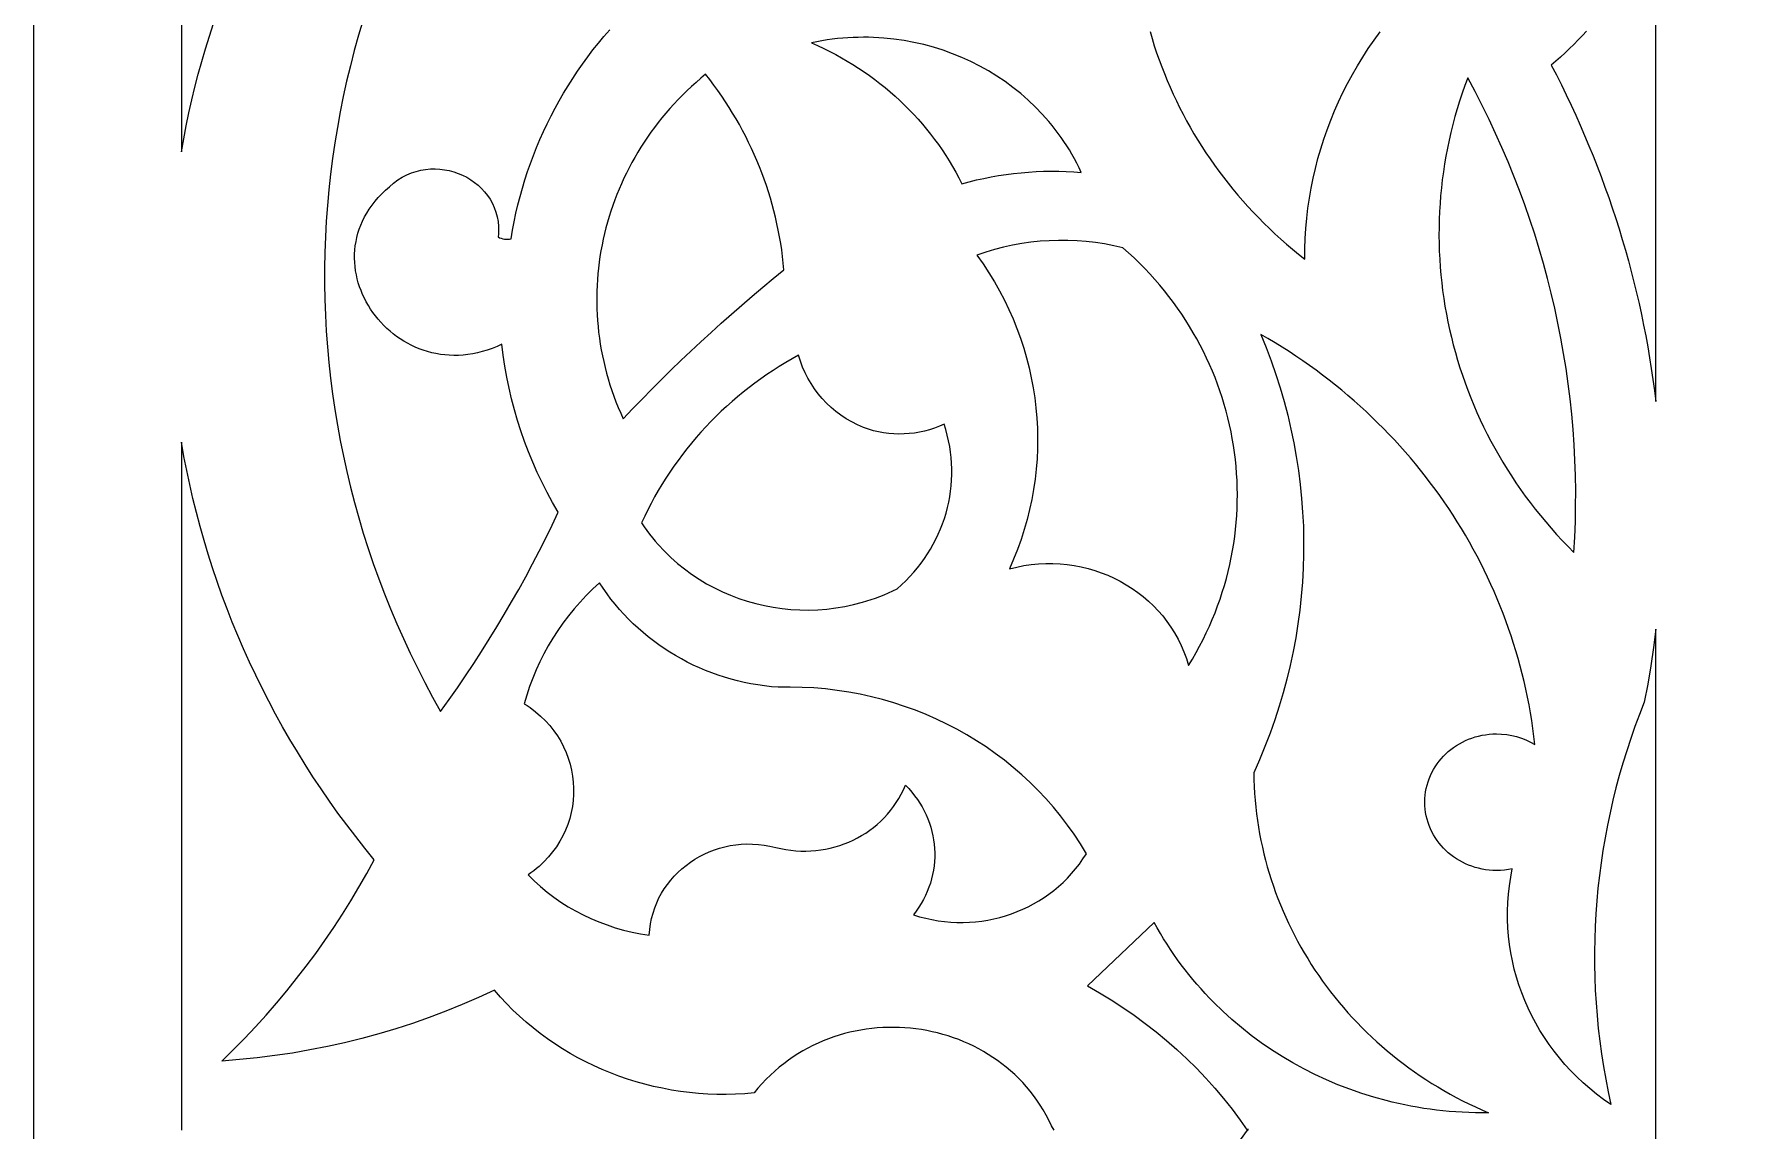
# Model space of a CAD drawing. Extents: x -1429 to -724, y 80 to 630.
# Drawn here: x -1369.3 to -1311.7, y 354.7 to 391.9 of the extents above; entities that cross this region are included whole.
import ezdxf

# ---------------------------------------------------------------- set-up
doc = ezdxf.new("R2010")
doc.units = 0
doc.layers.add('LAYER_1', color=18, linetype='CONTINUOUS')

msp = doc.modelspace()

# ---------------------------------------------------------------- linework, layer by layer
at = {"layer": 'LAYER_1'}
for points in [[(-784.299, 144.673), (-1369.299, 144.673), (-1369.299, 569.673), (-994.512, 569.673), (-784.299, 409.912)], [(-1341.347, 391.775), (-1341.522, 391.77), (-1341.697, 391.76), (-1341.873, 391.747), (-1342.049, 391.731), (-1342.225, 391.71), (-1342.402, 391.686), (-1342.578, 391.658), (-1342.754, 391.626), (-1342.931, 391.59), (-1342.722, 391.497), (-1342.516, 391.4), (-1342.312, 391.299), (-1342.111, 391.193), (-1341.913, 391.084), (-1341.718, 390.971), (-1341.526, 390.854), (-1341.336, 390.733), (-1341.15, 390.608), (-1340.967, 390.479), (-1340.786, 390.347), (-1340.609, 390.211), (-1340.436, 390.071), (-1340.265, 389.928), (-1340.098, 389.781), (-1339.935, 389.631), (-1339.774, 389.478), (-1339.618, 389.321), (-1339.465, 389.161), (-1339.315, 388.998), (-1339.17, 388.832), (-1339.028, 388.662), (-1338.89, 388.49), (-1338.756, 388.314), (-1338.626, 388.136), (-1338.499, 387.955), (-1338.377, 387.77), (-1338.259, 387.584), (-1338.146, 387.394), (-1338.036, 387.202), (-1337.931, 387.007), (-1337.83, 386.81), (-1337.583, 386.876), (-1337.335, 386.937), (-1337.086, 386.992), (-1336.836, 387.042), (-1336.584, 387.086), (-1336.332, 387.124), (-1336.079, 387.157), (-1335.825, 387.184), (-1335.571, 387.205), (-1335.316, 387.221), (-1335.06, 387.231), (-1334.805, 387.235), (-1334.549, 387.234), (-1334.293, 387.227), (-1334.038, 387.214), (-1333.782, 387.195), (-1333.856, 387.351), (-1333.934, 387.506), (-1334.015, 387.657), (-1334.1, 387.807), (-1334.187, 387.954), (-1334.277, 388.099), (-1334.371, 388.241), (-1334.467, 388.381), (-1334.567, 388.519), (-1334.669, 388.654), (-1334.774, 388.787), (-1334.882, 388.917), (-1335.105, 389.169), (-1335.339, 389.412), (-1335.582, 389.643), (-1335.836, 389.865), (-1336.098, 390.075), (-1336.369, 390.274), (-1336.648, 390.461), (-1336.934, 390.637), (-1337.228, 390.801), (-1337.529, 390.954), (-1337.837, 391.094), (-1338.15, 391.221), (-1338.469, 391.336), (-1338.794, 391.438), (-1339.123, 391.528), (-1339.456, 391.603), (-1339.793, 391.666), (-1340.134, 391.715), (-1340.477, 391.75), (-1340.65, 391.762), (-1340.823, 391.771), (-1340.997, 391.776), (-1341.172, 391.778)], [(-1346.685, 390.385), (-1346.846, 390.246), (-1347.003, 390.104), (-1347.156, 389.96), (-1347.306, 389.813), (-1347.452, 389.664), (-1347.595, 389.513), (-1347.734, 389.359), (-1347.87, 389.203), (-1348.002, 389.044), (-1348.13, 388.884), (-1348.254, 388.721), (-1348.375, 388.557), (-1348.492, 388.39), (-1348.606, 388.222), (-1348.715, 388.051), (-1348.821, 387.879), (-1348.924, 387.705), (-1349.022, 387.53), (-1349.117, 387.352), (-1349.207, 387.173), (-1349.294, 386.993), (-1349.377, 386.811), (-1349.457, 386.628), (-1349.532, 386.444), (-1349.604, 386.258), (-1349.672, 386.071), (-1349.735, 385.883), (-1349.795, 385.694), (-1349.851, 385.504), (-1349.903, 385.312), (-1349.951, 385.12), (-1349.995, 384.927), (-1350.035, 384.733), (-1350.072, 384.539), (-1350.104, 384.344), (-1350.132, 384.148), (-1350.156, 383.951), (-1350.176, 383.754), (-1350.192, 383.557), (-1350.203, 383.359), (-1350.211, 383.161), (-1350.215, 382.963), (-1350.214, 382.764), (-1350.21, 382.565), (-1350.201, 382.366), (-1350.188, 382.167), (-1350.171, 381.969), (-1350.149, 381.77), (-1350.124, 381.571), (-1350.094, 381.373), (-1350.06, 381.174), (-1350.022, 380.977), (-1349.979, 380.779), (-1349.933, 380.582), (-1349.881, 380.385), (-1349.826, 380.189), (-1349.766, 379.994), (-1349.702, 379.799), (-1349.634, 379.605), (-1349.561, 379.412), (-1349.484, 379.219), (-1349.402, 379.028), (-1349.316, 378.837), (-1348.997, 379.173), (-1348.675, 379.507), (-1348.35, 379.838), (-1348.022, 380.166), (-1347.691, 380.492), (-1347.358, 380.815), (-1347.021, 381.135), (-1346.682, 381.452), (-1346.339, 381.767), (-1345.994, 382.079), (-1345.647, 382.388), (-1345.296, 382.694), (-1344.943, 382.998), (-1344.587, 383.298), (-1344.228, 383.596), (-1343.866, 383.891), (-1343.888, 384.116), (-1343.913, 384.341), (-1343.942, 384.564), (-1343.976, 384.788), (-1344.014, 385.01), (-1344.056, 385.231), (-1344.102, 385.452), (-1344.152, 385.671), (-1344.206, 385.89), (-1344.264, 386.107), (-1344.326, 386.323), (-1344.392, 386.539), (-1344.462, 386.753), (-1344.536, 386.965), (-1344.614, 387.177), (-1344.696, 387.387), (-1344.782, 387.595), (-1344.871, 387.802), (-1344.965, 388.008), (-1345.062, 388.212), (-1345.163, 388.415), (-1345.268, 388.615), (-1345.377, 388.814), (-1345.489, 389.012), (-1345.605, 389.207), (-1345.725, 389.401), (-1345.849, 389.593), (-1345.976, 389.783), (-1346.107, 389.97), (-1346.241, 390.156), (-1346.379, 390.34), (-1346.521, 390.521)], [(-1320.775, 390.142), (-1320.867, 389.879), (-1320.953, 389.615), (-1321.035, 389.35), (-1321.111, 389.085), (-1321.182, 388.819), (-1321.248, 388.552), (-1321.309, 388.285), (-1321.365, 388.017), (-1321.416, 387.749), (-1321.462, 387.48), (-1321.503, 387.211), (-1321.539, 386.942), (-1321.57, 386.673), (-1321.596, 386.404), (-1321.617, 386.134), (-1321.634, 385.865), (-1321.645, 385.595), (-1321.651, 385.326), (-1321.653, 385.057), (-1321.649, 384.788), (-1321.641, 384.519), (-1321.628, 384.251), (-1321.61, 383.983), (-1321.587, 383.716), (-1321.559, 383.449), (-1321.527, 383.183), (-1321.49, 382.917), (-1321.448, 382.652), (-1321.401, 382.388), (-1321.349, 382.125), (-1321.293, 381.863), (-1321.232, 381.601), (-1321.166, 381.341), (-1321.096, 381.082), (-1321.021, 380.823), (-1320.941, 380.566), (-1320.857, 380.311), (-1320.768, 380.056), (-1320.674, 379.803), (-1320.576, 379.552), (-1320.473, 379.302), (-1320.366, 379.053), (-1320.254, 378.806), (-1320.137, 378.561), (-1320.016, 378.318), (-1319.89, 378.076), (-1319.76, 377.836), (-1319.625, 377.598), (-1319.486, 377.363), (-1319.343, 377.129), (-1319.195, 376.897), (-1319.042, 376.667), (-1318.885, 376.44), (-1318.724, 376.215), (-1318.558, 375.992), (-1318.388, 375.772), (-1318.213, 375.554), (-1318.034, 375.339), (-1317.851, 375.126), (-1317.663, 374.916), (-1317.471, 374.708), (-1317.275, 374.504), (-1317.074, 374.302), (-1317.046, 374.825), (-1317.027, 375.348), (-1317.017, 375.87), (-1317.016, 376.392), (-1317.025, 376.914), (-1317.043, 377.435), (-1317.07, 377.955), (-1317.107, 378.475), (-1317.152, 378.993), (-1317.207, 379.51), (-1317.271, 380.027), (-1317.344, 380.542), (-1317.426, 381.055), (-1317.517, 381.567), (-1317.618, 382.078), (-1317.727, 382.586), (-1317.845, 383.093), (-1317.972, 383.598), (-1318.108, 384.101), (-1318.253, 384.602), (-1318.407, 385.101), (-1318.57, 385.597), (-1318.741, 386.09), (-1318.921, 386.582), (-1319.111, 387.07), (-1319.308, 387.556), (-1319.515, 388.038), (-1319.73, 388.518), (-1319.954, 388.994), (-1320.187, 389.468), (-1320.428, 389.938), (-1320.678, 390.404)], [(-1334.867, 384.878), (-1335.179, 384.857), (-1335.491, 384.824), (-1335.801, 384.78), (-1336.11, 384.724), (-1336.416, 384.657), (-1336.72, 384.578), (-1337.022, 384.488), (-1337.32, 384.387), (-1337.112, 384.092), (-1336.915, 383.791), (-1336.729, 383.486), (-1336.554, 383.176), (-1336.39, 382.862), (-1336.237, 382.544), (-1336.095, 382.222), (-1335.964, 381.897), (-1335.844, 381.568), (-1335.735, 381.237), (-1335.638, 380.903), (-1335.552, 380.567), (-1335.477, 380.229), (-1335.413, 379.889), (-1335.36, 379.547), (-1335.319, 379.204), (-1335.289, 378.859), (-1335.27, 378.514), (-1335.263, 378.169), (-1335.268, 377.823), (-1335.283, 377.477), (-1335.31, 377.132), (-1335.349, 376.787), (-1335.399, 376.442), (-1335.461, 376.099), (-1335.534, 375.757), (-1335.619, 375.417), (-1335.716, 375.078), (-1335.824, 374.742), (-1335.944, 374.408), (-1336.076, 374.076), (-1336.219, 373.748), (-1335.972, 373.809), (-1335.725, 373.858), (-1335.478, 373.894), (-1335.231, 373.917), (-1334.986, 373.929), (-1334.742, 373.929), (-1334.499, 373.918), (-1334.259, 373.895), (-1334.021, 373.86), (-1333.786, 373.815), (-1333.554, 373.759), (-1333.326, 373.693), (-1333.103, 373.616), (-1332.883, 373.529), (-1332.669, 373.432), (-1332.459, 373.325), (-1332.256, 373.209), (-1332.058, 373.083), (-1331.867, 372.949), (-1331.683, 372.806), (-1331.505, 372.654), (-1331.336, 372.493), (-1331.174, 372.324), (-1331.021, 372.148), (-1330.877, 371.963), (-1330.742, 371.771), (-1330.617, 371.572), (-1330.501, 371.365), (-1330.396, 371.151), (-1330.302, 370.931), (-1330.218, 370.704), (-1330.147, 370.471), (-1330.015, 370.689), (-1329.889, 370.909), (-1329.768, 371.13), (-1329.653, 371.353), (-1329.543, 371.578), (-1329.439, 371.804), (-1329.341, 372.031), (-1329.247, 372.26), (-1329.16, 372.49), (-1329.077, 372.721), (-1329.001, 372.953), (-1328.929, 373.187), (-1328.863, 373.421), (-1328.803, 373.656), (-1328.748, 373.891), (-1328.698, 374.128), (-1328.653, 374.364), (-1328.614, 374.602), (-1328.58, 374.84), (-1328.552, 375.078), (-1328.529, 375.316), (-1328.511, 375.554), (-1328.498, 375.793), (-1328.491, 376.032), (-1328.489, 376.27), (-1328.492, 376.509), (-1328.501, 376.747), (-1328.514, 376.984), (-1328.533, 377.222), (-1328.557, 377.459), (-1328.587, 377.695), (-1328.621, 377.931), (-1328.66, 378.165), (-1328.705, 378.4), (-1328.755, 378.633), (-1328.81, 378.865), (-1328.87, 379.096), (-1328.935, 379.326), (-1329.005, 379.555), (-1329.081, 379.782), (-1329.161, 380.008), (-1329.246, 380.233), (-1329.337, 380.456), (-1329.432, 380.678), (-1329.532, 380.897), (-1329.638, 381.115), (-1329.748, 381.331), (-1329.864, 381.545), (-1329.984, 381.758), (-1330.109, 381.967), (-1330.239, 382.175), (-1330.374, 382.381), (-1330.514, 382.584), (-1330.659, 382.784), (-1330.809, 382.982), (-1330.963, 383.178), (-1331.123, 383.371), (-1331.287, 383.561), (-1331.456, 383.748), (-1331.63, 383.932), (-1331.808, 384.113), (-1331.992, 384.291), (-1332.18, 384.466), (-1332.373, 384.638), (-1332.681, 384.708), (-1332.991, 384.767), (-1333.302, 384.814), (-1333.614, 384.85), (-1333.927, 384.874), (-1334.24, 384.887), (-1334.554, 384.889)], [(-1343.588, 380.872), (-1343.807, 380.744), (-1344.022, 380.613), (-1344.234, 380.477), (-1344.443, 380.338), (-1344.649, 380.195), (-1344.851, 380.048), (-1345.05, 379.897), (-1345.246, 379.743), (-1345.438, 379.585), (-1345.627, 379.423), (-1345.812, 379.258), (-1345.994, 379.09), (-1346.172, 378.918), (-1346.346, 378.743), (-1346.517, 378.564), (-1346.683, 378.382), (-1346.846, 378.197), (-1347.005, 378.009), (-1347.16, 377.818), (-1347.311, 377.624), (-1347.458, 377.427), (-1347.601, 377.227), (-1347.739, 377.024), (-1347.873, 376.818), (-1348.004, 376.61), (-1348.129, 376.399), (-1348.251, 376.185), (-1348.367, 375.969), (-1348.48, 375.75), (-1348.588, 375.529), (-1348.691, 375.305), (-1348.604, 375.176), (-1348.514, 375.049), (-1348.421, 374.925), (-1348.326, 374.804), (-1348.228, 374.685), (-1348.127, 374.569), (-1347.919, 374.346), (-1347.701, 374.134), (-1347.474, 373.933), (-1347.239, 373.743), (-1346.995, 373.565), (-1346.745, 373.399), (-1346.487, 373.244), (-1346.222, 373.101), (-1345.952, 372.97), (-1345.676, 372.851), (-1345.395, 372.745), (-1345.11, 372.651), (-1344.82, 372.569), (-1344.527, 372.501), (-1344.23, 372.444), (-1343.931, 372.401), (-1343.63, 372.371), (-1343.327, 372.354), (-1343.023, 372.35), (-1342.719, 372.36), (-1342.414, 372.383), (-1342.11, 372.419), (-1341.806, 372.47), (-1341.504, 372.534), (-1341.203, 372.613), (-1341.053, 372.657), (-1340.905, 372.705), (-1340.756, 372.757), (-1340.609, 372.812), (-1340.462, 372.871), (-1340.317, 372.933), (-1340.172, 372.999), (-1340.028, 373.069), (-1339.878, 373.203), (-1339.733, 373.341), (-1339.595, 373.484), (-1339.463, 373.63), (-1339.337, 373.781), (-1339.217, 373.935), (-1339.103, 374.093), (-1338.996, 374.254), (-1338.895, 374.418), (-1338.8, 374.585), (-1338.712, 374.755), (-1338.63, 374.927), (-1338.555, 375.102), (-1338.487, 375.279), (-1338.425, 375.459), (-1338.369, 375.64), (-1338.321, 375.823), (-1338.279, 376.007), (-1338.244, 376.193), (-1338.216, 376.38), (-1338.195, 376.568), (-1338.18, 376.757), (-1338.173, 376.947), (-1338.173, 377.137), (-1338.18, 377.328), (-1338.195, 377.519), (-1338.216, 377.709), (-1338.245, 377.9), (-1338.281, 378.09), (-1338.325, 378.279), (-1338.375, 378.468), (-1338.434, 378.656), (-1338.596, 378.584), (-1338.76, 378.521), (-1338.927, 378.466), (-1339.097, 378.42), (-1339.268, 378.383), (-1339.44, 378.354), (-1339.614, 378.333), (-1339.789, 378.321), (-1339.964, 378.318), (-1340.139, 378.323), (-1340.313, 378.337), (-1340.487, 378.36), (-1340.66, 378.391), (-1340.832, 378.431), (-1341.002, 378.48), (-1341.17, 378.538), (-1341.371, 378.628), (-1341.565, 378.728), (-1341.752, 378.839), (-1341.932, 378.958), (-1342.103, 379.087), (-1342.266, 379.225), (-1342.421, 379.371), (-1342.566, 379.525), (-1342.703, 379.686), (-1342.829, 379.855), (-1342.946, 380.03), (-1343.052, 380.212), (-1343.148, 380.399), (-1343.232, 380.593), (-1343.305, 380.792), (-1343.367, 380.995)], [(-1350.349, 373.065), (-1350.569, 372.846), (-1350.78, 372.62), (-1350.982, 372.387), (-1351.176, 372.148), (-1351.36, 371.903), (-1351.535, 371.652), (-1351.701, 371.396), (-1351.858, 371.134), (-1352.005, 370.867), (-1352.141, 370.595), (-1352.269, 370.319), (-1352.386, 370.038), (-1352.492, 369.753), (-1352.589, 369.464), (-1352.674, 369.172), (-1352.574, 369.107), (-1352.476, 369.041), (-1352.29, 368.9), (-1352.117, 368.751), (-1351.956, 368.594), (-1351.808, 368.43), (-1351.671, 368.258), (-1351.548, 368.081), (-1351.437, 367.898), (-1351.338, 367.71), (-1351.252, 367.518), (-1351.178, 367.321), (-1351.117, 367.122), (-1351.068, 366.92), (-1351.032, 366.716), (-1351.009, 366.51), (-1350.998, 366.304), (-1350.999, 366.097), (-1351.013, 365.89), (-1351.04, 365.685), (-1351.08, 365.481), (-1351.132, 365.279), (-1351.196, 365.08), (-1351.274, 364.884), (-1351.364, 364.692), (-1351.467, 364.505), (-1351.582, 364.323), (-1351.711, 364.146), (-1351.851, 363.976), (-1352.005, 363.812), (-1352.172, 363.656), (-1352.26, 363.581), (-1352.351, 363.508), (-1352.445, 363.438), (-1352.543, 363.369), (-1352.336, 363.165), (-1352.121, 362.97), (-1351.897, 362.785), (-1351.666, 362.609), (-1351.428, 362.443), (-1351.183, 362.288), (-1350.931, 362.142), (-1350.673, 362.007), (-1350.41, 361.883), (-1350.14, 361.77), (-1349.866, 361.667), (-1349.587, 361.576), (-1349.304, 361.496), (-1349.016, 361.427), (-1348.725, 361.371), (-1348.431, 361.326), (-1348.417, 361.519), (-1348.391, 361.707), (-1348.354, 361.892), (-1348.306, 362.072), (-1348.249, 362.247), (-1348.181, 362.418), (-1348.104, 362.583), (-1348.017, 362.743), (-1347.922, 362.897), (-1347.819, 363.046), (-1347.707, 363.188), (-1347.588, 363.323), (-1347.461, 363.452), (-1347.327, 363.575), (-1347.187, 363.69), (-1347.04, 363.797), (-1346.888, 363.897), (-1346.73, 363.989), (-1346.566, 364.072), (-1346.398, 364.147), (-1346.226, 364.214), (-1346.05, 364.271), (-1345.87, 364.32), (-1345.686, 364.358), (-1345.5, 364.387), (-1345.311, 364.406), (-1345.12, 364.415), (-1344.927, 364.414), (-1344.732, 364.401), (-1344.536, 364.378), (-1344.34, 364.343), (-1344.143, 364.297), (-1343.973, 364.257), (-1343.802, 364.224), (-1343.631, 364.2), (-1343.46, 364.183), (-1343.29, 364.174), (-1343.121, 364.172), (-1342.952, 364.178), (-1342.785, 364.191), (-1342.619, 364.212), (-1342.455, 364.239), (-1342.293, 364.273), (-1342.132, 364.315), (-1341.975, 364.363), (-1341.819, 364.418), (-1341.667, 364.479), (-1341.518, 364.547), (-1341.372, 364.621), (-1341.23, 364.701), (-1341.091, 364.787), (-1340.957, 364.879), (-1340.827, 364.977), (-1340.701, 365.081), (-1340.58, 365.19), (-1340.464, 365.305), (-1340.353, 365.425), (-1340.248, 365.551), (-1340.149, 365.681), (-1340.055, 365.817), (-1339.968, 365.958), (-1339.887, 366.103), (-1339.813, 366.253), (-1339.746, 366.408), (-1339.635, 366.293), (-1339.531, 366.175), (-1339.433, 366.053), (-1339.342, 365.928), (-1339.257, 365.8), (-1339.179, 365.67), (-1339.107, 365.536), (-1339.042, 365.401), (-1338.983, 365.263), (-1338.931, 365.123), (-1338.886, 364.982), (-1338.847, 364.839), (-1338.815, 364.695), (-1338.789, 364.55), (-1338.77, 364.404), (-1338.758, 364.258), (-1338.752, 364.111), (-1338.753, 363.964), (-1338.761, 363.817), (-1338.775, 363.67), (-1338.796, 363.524), (-1338.824, 363.378), (-1338.858, 363.234), (-1338.9, 363.091), (-1338.948, 362.949), (-1339.003, 362.808), (-1339.064, 362.67), (-1339.133, 362.533), (-1339.208, 362.399), (-1339.291, 362.268), (-1339.38, 362.139), (-1339.475, 362.012), (-1339.266, 361.948), (-1339.056, 361.893), (-1338.845, 361.848), (-1338.633, 361.811), (-1338.421, 361.784), (-1338.21, 361.765), (-1337.998, 361.755), (-1337.787, 361.754), (-1337.577, 361.761), (-1337.368, 361.777), (-1337.16, 361.802), (-1336.954, 361.834), (-1336.75, 361.875), (-1336.548, 361.924), (-1336.349, 361.981), (-1336.152, 362.046), (-1335.959, 362.119), (-1335.768, 362.2), (-1335.582, 362.288), (-1335.399, 362.384), (-1335.22, 362.487), (-1335.046, 362.597), (-1334.877, 362.715), (-1334.712, 362.84), (-1334.553, 362.972), (-1334.4, 363.111), (-1334.252, 363.257), (-1334.11, 363.409), (-1333.975, 363.568), (-1333.846, 363.734), (-1333.724, 363.906), (-1333.61, 364.085), (-1333.812, 364.418), (-1334.025, 364.742), (-1334.249, 365.058), (-1334.484, 365.365), (-1334.728, 365.663), (-1334.982, 365.952), (-1335.246, 366.232), (-1335.519, 366.502), (-1335.802, 366.763), (-1336.092, 367.014), (-1336.391, 367.255), (-1336.698, 367.486), (-1337.013, 367.706), (-1337.335, 367.917), (-1337.664, 368.116), (-1338, 368.305), (-1338.343, 368.483), (-1338.691, 368.65), (-1339.046, 368.805), (-1339.406, 368.949), (-1339.772, 369.082), (-1340.142, 369.203), (-1340.518, 369.312), (-1340.897, 369.409), (-1341.281, 369.493), (-1341.668, 369.565), (-1342.059, 369.625), (-1342.454, 369.672), (-1342.851, 369.706), (-1343.25, 369.727), (-1343.652, 369.735), (-1344.056, 369.73), (-1344.29, 369.75), (-1344.523, 369.777), (-1344.754, 369.81), (-1344.983, 369.85), (-1345.21, 369.896), (-1345.435, 369.948), (-1345.657, 370.007), (-1345.878, 370.072), (-1346.096, 370.143), (-1346.311, 370.219), (-1346.523, 370.302), (-1346.733, 370.391), (-1346.94, 370.485), (-1347.143, 370.586), (-1347.344, 370.691), (-1347.54, 370.803), (-1347.734, 370.92), (-1347.923, 371.042), (-1348.109, 371.17), (-1348.291, 371.302), (-1348.469, 371.44), (-1348.643, 371.583), (-1348.812, 371.731), (-1348.977, 371.884), (-1349.137, 372.042), (-1349.293, 372.205), (-1349.444, 372.372), (-1349.59, 372.544), (-1349.731, 372.721), (-1349.866, 372.902), (-1349.996, 373.087), (-1350.121, 373.277)], [(-1328.131, 354.75), (-1328.131, 354.749)]]:
    msp.add_lwpolyline(points, close=True, dxfattribs=at)
for points in [[(-1364.299, 410.269), (-1364.299, 387.89), (-1364.22, 388.332), (-1364.135, 388.773), (-1364.043, 389.213), (-1363.944, 389.651), (-1363.838, 390.088), (-1363.726, 390.523), (-1363.608, 390.956), (-1363.482, 391.388), (-1363.35, 391.818), (-1363.212, 392.246)], [(-1316.648, 391.987), (-1316.787, 391.835), (-1316.93, 391.685), (-1317.075, 391.537), (-1317.223, 391.392), (-1317.374, 391.249), (-1317.528, 391.108), (-1317.685, 390.97), (-1317.845, 390.835), (-1317.672, 390.498), (-1317.502, 390.16), (-1317.336, 389.82), (-1317.174, 389.479), (-1317.016, 389.136), (-1316.862, 388.792), (-1316.712, 388.446), (-1316.566, 388.099), (-1316.424, 387.751), (-1316.286, 387.401), (-1316.153, 387.05), (-1316.023, 386.697), (-1315.897, 386.343), (-1315.776, 385.989), (-1315.659, 385.632), (-1315.545, 385.275), (-1315.436, 384.917), (-1315.331, 384.557), (-1315.23, 384.197), (-1315.133, 383.835), (-1315.041, 383.473), (-1314.952, 383.109), (-1314.868, 382.745), (-1314.788, 382.379), (-1314.712, 382.013), (-1314.64, 381.646), (-1314.573, 381.278), (-1314.51, 380.91), (-1314.451, 380.54), (-1314.396, 380.17), (-1314.345, 379.8), (-1314.299, 379.428), (-1314.299, 396.207)], [(-1358.14, 392.366), (-1358.293, 391.85), (-1358.436, 391.333), (-1358.57, 390.814), (-1358.695, 390.293), (-1358.81, 389.77), (-1358.916, 389.245), (-1359.011, 388.72), (-1359.098, 388.193), (-1359.175, 387.665), (-1359.242, 387.135), (-1359.3, 386.605), (-1359.348, 386.074), (-1359.386, 385.543), (-1359.415, 385.01), (-1359.435, 384.478), (-1359.444, 383.945), (-1359.444, 383.412), (-1359.435, 382.879), (-1359.415, 382.346), (-1359.387, 381.813), (-1359.348, 381.28), (-1359.3, 380.748), (-1359.242, 380.216), (-1359.175, 379.685), (-1359.097, 379.155), (-1359.01, 378.626), (-1358.914, 378.098), (-1358.807, 377.571), (-1358.691, 377.045), (-1358.566, 376.521), (-1358.43, 375.998), (-1358.285, 375.477), (-1358.13, 374.958), (-1357.965, 374.44), (-1357.791, 373.925), (-1357.606, 373.412), (-1357.412, 372.901), (-1357.208, 372.392), (-1356.995, 371.886), (-1356.771, 371.382), (-1356.538, 370.882), (-1356.295, 370.384), (-1356.042, 369.889), (-1355.779, 369.398), (-1355.507, 368.909), (-1355.219, 369.31), (-1354.937, 369.714), (-1354.659, 370.121), (-1354.387, 370.531), (-1354.119, 370.944), (-1353.857, 371.36), (-1353.6, 371.779), (-1353.348, 372.2), (-1353.101, 372.624), (-1352.859, 373.051), (-1352.623, 373.481), (-1352.391, 373.913), (-1352.165, 374.348), (-1351.945, 374.786), (-1351.729, 375.226), (-1351.519, 375.668), (-1351.711, 375.999), (-1351.893, 376.334), (-1352.066, 376.673), (-1352.229, 377.016), (-1352.383, 377.363), (-1352.527, 377.713), (-1352.661, 378.067), (-1352.786, 378.423), (-1352.901, 378.783), (-1353.007, 379.145), (-1353.102, 379.51), (-1353.187, 379.878), (-1353.263, 380.248), (-1353.328, 380.619), (-1353.384, 380.993), (-1353.429, 381.368), (-1353.596, 381.292), (-1353.763, 381.224), (-1353.929, 381.166), (-1354.094, 381.115), (-1354.258, 381.074), (-1354.421, 381.04), (-1354.583, 381.015), (-1354.743, 380.998), (-1354.901, 380.988), (-1355.058, 380.985), (-1355.213, 380.99), (-1355.366, 381.002), (-1355.517, 381.021), (-1355.666, 381.047), (-1355.812, 381.079), (-1355.956, 381.117), (-1356.097, 381.162), (-1356.236, 381.213), (-1356.371, 381.269), (-1356.503, 381.331), (-1356.632, 381.398), (-1356.758, 381.471), (-1356.881, 381.548), (-1356.999, 381.631), (-1357.114, 381.718), (-1357.225, 381.809), (-1357.332, 381.905), (-1357.435, 382.005), (-1357.534, 382.109), (-1357.628, 382.216), (-1357.718, 382.327), (-1357.803, 382.441), (-1357.883, 382.558), (-1357.959, 382.679), (-1358.029, 382.802), (-1358.094, 382.927), (-1358.153, 383.055), (-1358.207, 383.185), (-1358.256, 383.317), (-1358.299, 383.451), (-1358.335, 383.586), (-1358.366, 383.723), (-1358.391, 383.861), (-1358.409, 384), (-1358.421, 384.14), (-1358.426, 384.281), (-1358.424, 384.422), (-1358.416, 384.564), (-1358.401, 384.705), (-1358.378, 384.846), (-1358.349, 384.987), (-1358.312, 385.128), (-1358.267, 385.268), (-1358.215, 385.407), (-1358.155, 385.545), (-1358.087, 385.682), (-1358.011, 385.817), (-1357.927, 385.951), (-1357.834, 386.083), (-1357.733, 386.213), (-1357.623, 386.341), (-1357.505, 386.466), (-1357.378, 386.589), (-1357.241, 386.709), (-1357.102, 386.831), (-1356.957, 386.938), (-1356.808, 387.031), (-1356.655, 387.11), (-1356.499, 387.176), (-1356.341, 387.228), (-1356.18, 387.268), (-1356.019, 387.295), (-1355.856, 387.31), (-1355.695, 387.313), (-1355.534, 387.304), (-1355.374, 387.285), (-1355.217, 387.254), (-1355.063, 387.212), (-1354.913, 387.161), (-1354.766, 387.099), (-1354.625, 387.027), (-1354.489, 386.947), (-1354.36, 386.857), (-1354.237, 386.758), (-1354.123, 386.651), (-1354.016, 386.535), (-1353.919, 386.412), (-1353.831, 386.282), (-1353.754, 386.144), (-1353.688, 385.999), (-1353.633, 385.848), (-1353.591, 385.69), (-1353.562, 385.527), (-1353.547, 385.358), (-1353.546, 385.183), (-1353.551, 385.094), (-1353.56, 385.004), (-1353.509, 384.979), (-1353.456, 384.959), (-1353.402, 384.944), (-1353.346, 384.934), (-1353.29, 384.928), (-1353.233, 384.927), (-1353.176, 384.93), (-1353.119, 384.939), (-1353.071, 385.23), (-1353.016, 385.519), (-1352.955, 385.807), (-1352.889, 386.093), (-1352.816, 386.377), (-1352.737, 386.66), (-1352.652, 386.941), (-1352.561, 387.219), (-1352.465, 387.496), (-1352.362, 387.771), (-1352.254, 388.043), (-1352.14, 388.313), (-1352.02, 388.581), (-1351.895, 388.846), (-1351.764, 389.109), (-1351.628, 389.369), (-1351.486, 389.626), (-1351.339, 389.881), (-1351.186, 390.133), (-1351.028, 390.382), (-1350.864, 390.628), (-1350.695, 390.87), (-1350.521, 391.11), (-1350.342, 391.346), (-1350.157, 391.579), (-1349.968, 391.809), (-1349.773, 392.035)], [(-1331.45, 391.971), (-1331.38, 391.731), (-1331.305, 391.491), (-1331.226, 391.252), (-1331.143, 391.015), (-1331.056, 390.779), (-1330.964, 390.545), (-1330.869, 390.312), (-1330.769, 390.081), (-1330.666, 389.851), (-1330.558, 389.623), (-1330.447, 389.396), (-1330.331, 389.171), (-1330.212, 388.948), (-1330.088, 388.727), (-1329.961, 388.507), (-1329.83, 388.29), (-1329.694, 388.074), (-1329.555, 387.861), (-1329.412, 387.65), (-1329.266, 387.44), (-1329.115, 387.233), (-1328.961, 387.028), (-1328.803, 386.826), (-1328.641, 386.625), (-1328.475, 386.427), (-1328.306, 386.232), (-1328.133, 386.039), (-1327.956, 385.848), (-1327.776, 385.66), (-1327.592, 385.475), (-1327.404, 385.292), (-1327.213, 385.112), (-1327.018, 384.935), (-1326.82, 384.761), (-1326.618, 384.589), (-1326.413, 384.421), (-1326.204, 384.255), (-1326.201, 384.603), (-1326.189, 384.949), (-1326.167, 385.294), (-1326.136, 385.638), (-1326.095, 385.98), (-1326.045, 386.32), (-1325.986, 386.659), (-1325.918, 386.995), (-1325.841, 387.329), (-1325.755, 387.661), (-1325.66, 387.99), (-1325.556, 388.317), (-1325.444, 388.64), (-1325.323, 388.961), (-1325.193, 389.278), (-1325.054, 389.592), (-1324.908, 389.903), (-1324.752, 390.21), (-1324.589, 390.513), (-1324.417, 390.812), (-1324.237, 391.107), (-1324.049, 391.398), (-1323.853, 391.684), (-1323.649, 391.966)], [(-1314.299, 338.249), (-1314.299, 371.704), (-1314.378, 371.081), (-1314.47, 370.46), (-1314.575, 369.839), (-1314.691, 369.221), (-1314.852, 368.812), (-1315.005, 368.402), (-1315.15, 367.989), (-1315.287, 367.574), (-1315.416, 367.158), (-1315.537, 366.739), (-1315.649, 366.319), (-1315.754, 365.898), (-1315.851, 365.475), (-1315.94, 365.05), (-1316.02, 364.625), (-1316.093, 364.198), (-1316.157, 363.77), (-1316.213, 363.341), (-1316.261, 362.912), (-1316.301, 362.481), (-1316.333, 362.05), (-1316.357, 361.619), (-1316.372, 361.187), (-1316.379, 360.755), (-1316.378, 360.322), (-1316.369, 359.89), (-1316.352, 359.457), (-1316.326, 359.025), (-1316.292, 358.592), (-1316.25, 358.16), (-1316.2, 357.729), (-1316.141, 357.298), (-1316.074, 356.867), (-1315.999, 356.438), (-1315.916, 356.009), (-1315.824, 355.581), (-1316.071, 355.753), (-1316.31, 355.933), (-1316.54, 356.12), (-1316.763, 356.315), (-1316.977, 356.516), (-1317.182, 356.724), (-1317.379, 356.938), (-1317.567, 357.158), (-1317.746, 357.384), (-1317.916, 357.615), (-1318.077, 357.852), (-1318.229, 358.093), (-1318.371, 358.34), (-1318.504, 358.59), (-1318.628, 358.845), (-1318.742, 359.104), (-1318.846, 359.367), (-1318.94, 359.633), (-1319.024, 359.902), (-1319.098, 360.174), (-1319.163, 360.449), (-1319.216, 360.726), (-1319.26, 361.006), (-1319.293, 361.287), (-1319.315, 361.57), (-1319.326, 361.854), (-1319.327, 362.139), (-1319.317, 362.425), (-1319.296, 362.712), (-1319.263, 362.999), (-1319.22, 363.286), (-1319.165, 363.573), (-1319.294, 363.549), (-1319.427, 363.531), (-1319.562, 363.52), (-1319.699, 363.516), (-1319.825, 363.519), (-1319.948, 363.528), (-1320.07, 363.543), (-1320.19, 363.564), (-1320.307, 363.589), (-1320.423, 363.621), (-1320.536, 363.657), (-1320.646, 363.699), (-1320.754, 363.745), (-1320.859, 363.796), (-1320.961, 363.852), (-1321.059, 363.912), (-1321.155, 363.977), (-1321.247, 364.045), (-1321.335, 364.118), (-1321.419, 364.195), (-1321.5, 364.275), (-1321.576, 364.359), (-1321.649, 364.447), (-1321.716, 364.538), (-1321.78, 364.632), (-1321.838, 364.729), (-1321.892, 364.829), (-1321.941, 364.931), (-1321.984, 365.036), (-1322.022, 365.144), (-1322.055, 365.254), (-1322.082, 365.366), (-1322.104, 365.48), (-1322.119, 365.596), (-1322.129, 365.714), (-1322.132, 365.833), (-1322.129, 365.952), (-1322.119, 366.07), (-1322.104, 366.186), (-1322.082, 366.3), (-1322.055, 366.412), (-1322.022, 366.522), (-1321.984, 366.629), (-1321.941, 366.734), (-1321.892, 366.837), (-1321.838, 366.937), (-1321.78, 367.034), (-1321.716, 367.128), (-1321.649, 367.219), (-1321.576, 367.306), (-1321.5, 367.39), (-1321.419, 367.471), (-1321.335, 367.547), (-1321.247, 367.62), (-1321.155, 367.689), (-1321.059, 367.754), (-1320.961, 367.814), (-1320.859, 367.87), (-1320.754, 367.921), (-1320.646, 367.967), (-1320.536, 368.009), (-1320.423, 368.045), (-1320.307, 368.076), (-1320.19, 368.102), (-1320.07, 368.122), (-1319.948, 368.137), (-1319.825, 368.146), (-1319.699, 368.149), (-1319.527, 368.143), (-1319.356, 368.126), (-1319.187, 368.097), (-1319.021, 368.057), (-1318.859, 368.007), (-1318.701, 367.945), (-1318.547, 367.873), (-1318.4, 367.791), (-1318.431, 368.061), (-1318.467, 368.33), (-1318.506, 368.599), (-1318.55, 368.866), (-1318.598, 369.132), (-1318.649, 369.397), (-1318.705, 369.661), (-1318.764, 369.924), (-1318.828, 370.186), (-1318.895, 370.446), (-1318.967, 370.705), (-1319.042, 370.963), (-1319.121, 371.22), (-1319.204, 371.475), (-1319.291, 371.729), (-1319.381, 371.981), (-1319.475, 372.232), (-1319.573, 372.481), (-1319.675, 372.729), (-1319.78, 372.975), (-1319.889, 373.22), (-1320.002, 373.463), (-1320.118, 373.704), (-1320.238, 373.944), (-1320.361, 374.181), (-1320.488, 374.417), (-1320.618, 374.652), (-1320.752, 374.884), (-1320.89, 375.114), (-1321.03, 375.343), (-1321.175, 375.569), (-1321.322, 375.793), (-1321.473, 376.016), (-1321.627, 376.236), (-1321.785, 376.454), (-1321.946, 376.67), (-1322.11, 376.884), (-1322.278, 377.096), (-1322.448, 377.305), (-1322.622, 377.512), (-1322.799, 377.717), (-1322.98, 377.919), (-1323.163, 378.119), (-1323.35, 378.317), (-1323.539, 378.512), (-1323.732, 378.705), (-1323.927, 378.895), (-1324.126, 379.082), (-1324.328, 379.267), (-1324.533, 379.449), (-1324.74, 379.629), (-1324.951, 379.805), (-1325.164, 379.979), (-1325.38, 380.151), (-1325.599, 380.319), (-1325.821, 380.484), (-1326.046, 380.647), (-1326.274, 380.807), (-1326.504, 380.964), (-1326.737, 381.117), (-1326.973, 381.268), (-1327.211, 381.415), (-1327.452, 381.56), (-1327.696, 381.701), (-1327.513, 381.251), (-1327.342, 380.797), (-1327.183, 380.341), (-1327.037, 379.882), (-1326.903, 379.42), (-1326.782, 378.956), (-1326.672, 378.49), (-1326.576, 378.023), (-1326.491, 377.553), (-1326.419, 377.083), (-1326.359, 376.611), (-1326.311, 376.138), (-1326.275, 375.665), (-1326.252, 375.191), (-1326.241, 374.717), (-1326.243, 374.242), (-1326.257, 373.768), (-1326.283, 373.295), (-1326.321, 372.822), (-1326.372, 372.349), (-1326.434, 371.878), (-1326.509, 371.408), (-1326.597, 370.94), (-1326.696, 370.473), (-1326.808, 370.009), (-1326.933, 369.546), (-1327.069, 369.086), (-1327.218, 368.629), (-1327.378, 368.174), (-1327.552, 367.722), (-1327.737, 367.274), (-1327.934, 366.829), (-1327.93, 366.595), (-1327.92, 366.362), (-1327.907, 366.13), (-1327.888, 365.899), (-1327.866, 365.668), (-1327.839, 365.439), (-1327.808, 365.21), (-1327.773, 364.983), (-1327.733, 364.756), (-1327.69, 364.531), (-1327.642, 364.307), (-1327.59, 364.084), (-1327.534, 363.862), (-1327.474, 363.642), (-1327.409, 363.423), (-1327.341, 363.205), (-1327.269, 362.989), (-1327.193, 362.774), (-1327.113, 362.561), (-1327.029, 362.35), (-1326.941, 362.14), (-1326.85, 361.932), (-1326.754, 361.725), (-1326.655, 361.52), (-1326.552, 361.318), (-1326.446, 361.116), (-1326.336, 360.917), (-1326.222, 360.72), (-1326.104, 360.525), (-1325.983, 360.332), (-1325.859, 360.14), (-1325.731, 359.951), (-1325.599, 359.765), (-1325.465, 359.58), (-1325.326, 359.398), (-1325.185, 359.218), (-1325.04, 359.04), (-1324.891, 358.865), (-1324.74, 358.692), (-1324.585, 358.521), (-1324.427, 358.354), (-1324.265, 358.188), (-1324.101, 358.026), (-1323.933, 357.866), (-1323.763, 357.709), (-1323.589, 357.554), (-1323.412, 357.403), (-1323.232, 357.254), (-1323.05, 357.108), (-1322.864, 356.965), (-1322.675, 356.825), (-1322.484, 356.688), (-1322.29, 356.554), (-1322.093, 356.424), (-1321.893, 356.296), (-1321.69, 356.172), (-1321.485, 356.051), (-1321.277, 355.933), (-1321.066, 355.818), (-1320.853, 355.707), (-1320.637, 355.6), (-1320.418, 355.496), (-1320.198, 355.395), (-1319.974, 355.298), (-1320.197, 355.297), (-1320.419, 355.299), (-1320.641, 355.305), (-1320.862, 355.315), (-1321.082, 355.328), (-1321.302, 355.345), (-1321.52, 355.365), (-1321.738, 355.389), (-1321.955, 355.417), (-1322.171, 355.448), (-1322.387, 355.483), (-1322.601, 355.522), (-1322.814, 355.563), (-1323.026, 355.609), (-1323.237, 355.657), (-1323.447, 355.71), (-1323.862, 355.824), (-1324.273, 355.952), (-1324.678, 356.093), (-1325.077, 356.247), (-1325.47, 356.413), (-1325.857, 356.593), (-1326.236, 356.785), (-1326.609, 356.988), (-1326.973, 357.204), (-1327.33, 357.432), (-1327.679, 357.672), (-1328.019, 357.923), (-1328.35, 358.185), (-1328.672, 358.458), (-1328.985, 358.742), (-1329.287, 359.037), (-1329.435, 359.188), (-1329.58, 359.342), (-1329.722, 359.498), (-1329.861, 359.657), (-1329.998, 359.819), (-1330.132, 359.983), (-1330.263, 360.15), (-1330.392, 360.319), (-1330.517, 360.49), (-1330.639, 360.664), (-1330.759, 360.84), (-1330.875, 361.018), (-1330.989, 361.199), (-1331.099, 361.383), (-1331.206, 361.568), (-1331.31, 361.756), (-1333.573, 359.601), (-1333.165, 359.368), (-1332.764, 359.125), (-1332.372, 358.87), (-1331.989, 358.606), (-1331.614, 358.33), (-1331.248, 358.045), (-1330.891, 357.749), (-1330.544, 357.444), (-1330.207, 357.129), (-1329.879, 356.805), (-1329.561, 356.471), (-1329.254, 356.129), (-1328.957, 355.778), (-1328.671, 355.418), (-1328.395, 355.05), (-1328.158, 354.712), (-1328.131, 354.749), (-1328.131, 354.712)], [(-1334.707, 354.712), (-1334.789, 354.86), (-1334.877, 355.042), (-1334.971, 355.22), (-1335.07, 355.392), (-1335.175, 355.559), (-1335.284, 355.722), (-1335.399, 355.879), (-1335.518, 356.032), (-1335.642, 356.179), (-1335.77, 356.322), (-1335.902, 356.459), (-1336.039, 356.592), (-1336.179, 356.719), (-1336.324, 356.841), (-1336.471, 356.958), (-1336.623, 357.07), (-1336.778, 357.177), (-1336.936, 357.278), (-1337.096, 357.375), (-1337.26, 357.466), (-1337.427, 357.552), (-1337.596, 357.633), (-1337.767, 357.708), (-1337.94, 357.778), (-1338.116, 357.843), (-1338.294, 357.902), (-1338.473, 357.956), (-1338.654, 358.004), (-1338.836, 358.047), (-1339.019, 358.085), (-1339.204, 358.117), (-1339.389, 358.144), (-1339.576, 358.165), (-1339.763, 358.181), (-1339.95, 358.191), (-1340.138, 358.195), (-1340.326, 358.194), (-1340.514, 358.188), (-1340.701, 358.175), (-1340.889, 358.157), (-1341.076, 358.133), (-1341.262, 358.104), (-1341.448, 358.069), (-1341.632, 358.028), (-1341.816, 357.981), (-1341.998, 357.929), (-1342.178, 357.871), (-1342.358, 357.807), (-1342.535, 357.737), (-1342.71, 357.661), (-1342.884, 357.579), (-1343.055, 357.491), (-1343.224, 357.398), (-1343.39, 357.298), (-1343.554, 357.193), (-1343.714, 357.081), (-1343.872, 356.963), (-1344.027, 356.84), (-1344.178, 356.71), (-1344.326, 356.574), (-1344.47, 356.432), (-1344.61, 356.284), (-1344.746, 356.13), (-1344.878, 355.969), (-1345.194, 355.943), (-1345.509, 355.927), (-1345.823, 355.919), (-1346.136, 355.922), (-1346.448, 355.933), (-1346.758, 355.954), (-1347.068, 355.984), (-1347.375, 356.022), (-1347.68, 356.07), (-1347.984, 356.127), (-1348.284, 356.192), (-1348.583, 356.267), (-1348.878, 356.349), (-1349.171, 356.441), (-1349.46, 356.541), (-1349.746, 356.649), (-1350.028, 356.766), (-1350.306, 356.89), (-1350.58, 357.023), (-1350.851, 357.164), (-1351.116, 357.313), (-1351.377, 357.47), (-1351.633, 357.635), (-1351.884, 357.807), (-1352.13, 357.987), (-1352.37, 358.175), (-1352.605, 358.37), (-1352.834, 358.572), (-1353.056, 358.782), (-1353.272, 358.999), (-1353.482, 359.223), (-1353.685, 359.454), (-1354.229, 359.203), (-1354.778, 358.965), (-1355.333, 358.741), (-1355.893, 358.529), (-1356.458, 358.331), (-1357.028, 358.146), (-1357.602, 357.975), (-1358.181, 357.818), (-1358.763, 357.674), (-1359.349, 357.543), (-1359.939, 357.427), (-1360.531, 357.324), (-1361.126, 357.235), (-1361.724, 357.16), (-1362.324, 357.099), (-1362.927, 357.053), (-1362.54, 357.432), (-1362.161, 357.819), (-1361.79, 358.212), (-1361.428, 358.611), (-1361.074, 359.018), (-1360.728, 359.43), (-1360.391, 359.849), (-1360.063, 360.274), (-1359.744, 360.705), (-1359.433, 361.142), (-1359.131, 361.584), (-1358.839, 362.033), (-1358.555, 362.486), (-1358.281, 362.946), (-1358.016, 363.41), (-1357.76, 363.88), (-1358.078, 364.27), (-1358.389, 364.664), (-1358.693, 365.063), (-1358.99, 365.465), (-1359.28, 365.872), (-1359.562, 366.283), (-1359.838, 366.697), (-1360.106, 367.115), (-1360.367, 367.537), (-1360.621, 367.962), (-1360.867, 368.391), (-1361.106, 368.823), (-1361.338, 369.259), (-1361.562, 369.697), (-1361.779, 370.139), (-1361.988, 370.584), (-1362.19, 371.032), (-1362.385, 371.483), (-1362.572, 371.936), (-1362.751, 372.393), (-1362.923, 372.851), (-1363.087, 373.313), (-1363.243, 373.776), (-1363.391, 374.242), (-1363.532, 374.711), (-1363.665, 375.181), (-1363.791, 375.654), (-1363.908, 376.128), (-1364.018, 376.605), (-1364.119, 377.083), (-1364.213, 377.563), (-1364.299, 378.045), (-1364.299, 354.712)], [(-1328.131, 354.674), (-1328.158, 354.712), (-1328.395, 354.385)]]:
    msp.add_lwpolyline(points, dxfattribs=at)

doc.saveas('drawing.dxf')
